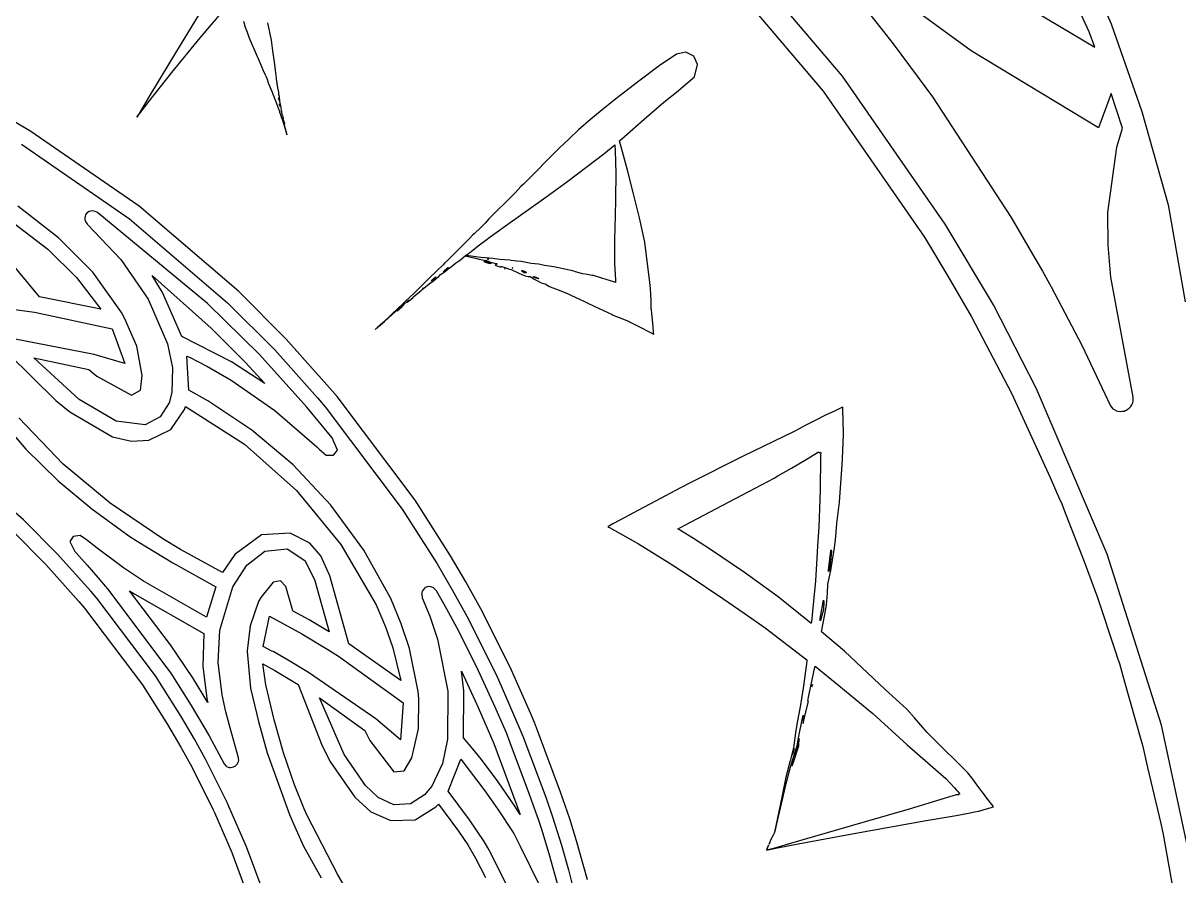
# Model space of a CAD drawing. Extents: x 0 to 151, y 0 to 357.
# Drawn here: x 94.98 to 129.56, y 85.33 to 110.84 of the extents above; entities that cross this region are included whole.
import ezdxf

# ---------------------------------------------------------------- set-up
doc = ezdxf.new("R2010")
doc.units = 0

msp = doc.modelspace()

# ---------------------------------------------------------------- linework, layer by layer
at = {"layer": 'Layer 1'}
for p, q in [((125.895051, 114.459306), (127.534979, 110.817499)), ((126.87583, 110.572), (125.272586, 114.131827)), ((119.494, 109.244), (115.92774, 113.44368)), ((115.393856, 112.948208), (118.917556, 108.798898)), ((100.523406, 111.574774), (99.817738, 110.400444)), ((100.277643, 110.392888), (101.260461, 111.562338)), ((120.072419, 111.399428), (120.684042, 110.630952)), ((123.342823, 110.00406), (121.838643, 111.10323)), ((125.249981, 111.180022), (127.044181, 110.115342)), ((101.568848, 110.897341), (101.627711, 110.71097)), ((101.627711, 110.71097), (101.683309, 110.559609)), ((102.41024, 110.322426), (102.297837, 110.847901)), ((127.534979, 110.817499), (128.454469, 108.189046)), ((99.817738, 110.400444), (99.36743, 109.668606)), ((99.433142, 109.355928), (100.277643, 110.392888)), ((101.683309, 110.559609), (101.735994, 110.414341)), ((101.735994, 110.414341), (101.982092, 109.839957)), ((102.455889, 110.003828), (102.41024, 110.322426)), ((120.684042, 110.630952), (121.006845, 110.215823)), ((127.044181, 110.115342), (126.87583, 110.572)), ((102.465843, 109.937929), (102.455889, 110.003828)), ((114.803, 109.97), (114.533055, 109.91105)), ((115.04559, 109.844433), (114.803, 109.97)), ((114.803, 109.97), (114.803, 109.97)), ((121.006845, 110.215823), (122.183755, 108.625583)), ((127.155693, 107.70421), (123.342823, 110.00406)), ((99.36743, 109.668606), (98.732639, 108.611476)), ((101.982092, 109.839957), (102.001483, 109.799972)), ((102.001483, 109.799972), (102.044731, 109.708501)), ((102.044731, 109.708501), (102.114575, 109.541953)), ((102.501538, 109.674847), (102.465843, 109.937929)), ((102.530889, 109.423266), (102.501538, 109.674847)), ((114.533055, 109.91105), (114.010662, 109.560793)), ((115.161323, 109.597001), (115.04559, 109.844433)), ((98.751158, 108.499841), (99.433142, 109.355928)), ((102.114575, 109.541953), (102.161941, 109.421052)), ((102.161941, 109.421052), (102.208276, 109.306501)), ((102.208276, 109.306501), (102.2172, 109.28985)), ((102.2172, 109.28985), (102.247575, 109.227984)), ((102.557317, 109.184295), (102.530889, 109.423266)), ((114.010662, 109.560793), (113.400755, 109.101559)), ((115.062988, 109.22983), (115.161323, 109.597001)), ((102.247575, 109.227984), (102.278809, 109.159596)), ((102.278809, 109.159596), (102.31622, 109.052168)), ((102.31622, 109.052168), (102.32257, 109.02959)), ((102.32257, 109.02959), (102.341276, 108.983427)), ((102.341276, 108.983427), (102.426394, 108.770632)), ((102.562467, 109.160614), (102.557317, 109.184295)), ((102.57791, 109.047779), (102.562467, 109.160614)), ((102.578427, 109.03036), (102.57791, 109.047779)), ((102.60298, 108.900795), (102.578427, 109.03036)), ((113.400755, 109.101559), (112.710189, 108.571622)), ((114.531, 108.773), (115.062988, 109.22983)), ((122.567151, 104.82032), (119.494, 109.244)), ((95.178118, 107.61488), (93.495638, 108.591693)), ((98.732639, 108.611476), (98.453239, 108.134394)), ((102.426394, 108.770632), (102.452308, 108.707739)), ((102.452308, 108.707739), (102.478393, 108.645272)), ((102.478393, 108.645272), (102.498643, 108.583146)), ((102.498643, 108.583146), (102.508597, 108.560568)), ((102.625804, 108.772), (102.60298, 108.900795)), ((102.623563, 108.595992), (102.625104, 108.599339)), ((102.637979, 108.527175), (102.623563, 108.595992)), ((102.625104, 108.599339), (102.631454, 108.595648)), ((102.627864, 108.754502), (102.625804, 108.772)), ((102.632498, 108.697355), (102.627864, 108.754502)), ((102.631454, 108.595648), (102.641236, 108.559523)), ((102.647427, 108.640036), (102.632498, 108.697355)), ((102.652225, 108.6058), (102.647427, 108.640036)), ((102.657887, 108.530977), (102.652225, 108.6058)), ((114.144726, 108.471646), (114.531, 108.773)), ((118.917556, 108.798898), (121.948386, 104.436618)), ((122.183755, 108.625583), (124.541695, 105.021733)), ((127.535812, 108.72762), (127.155693, 107.70421)), ((127.872, 107.697), (127.535812, 108.72762)), ((98.489792, 108.166658), (98.751158, 108.499841)), ((102.508597, 108.560568), (102.548241, 108.464381)), ((102.548241, 108.464381), (102.59715, 108.325119)), ((102.59715, 108.325119), (102.617913, 108.267371)), ((102.617913, 108.267371), (102.647089, 108.188349)), ((102.640897, 108.523142), (102.637979, 108.527175)), ((102.645187, 108.526918), (102.640897, 108.523142)), ((102.641236, 108.559523), (102.645187, 108.526918)), ((102.649302, 108.400195), (102.648788, 108.419073)), ((102.648788, 108.419073), (102.655, 108.415)), ((102.657712, 108.361068), (102.649302, 108.400195)), ((102.654794, 108.415198), (102.665778, 108.390927)), ((102.655, 108.415), (102.654794, 108.415198)), ((102.659428, 108.354718), (102.657712, 108.361068)), ((102.659261, 108.503091), (102.657887, 108.530977)), ((102.658917, 108.480609), (102.659261, 108.503091)), ((102.67213, 108.450919), (102.658917, 108.480609)), ((102.664403, 108.347425), (102.659428, 108.354718)), ((102.666291, 108.349226), (102.664403, 108.347425)), ((102.665778, 108.390927), (102.666291, 108.349226)), ((102.682429, 108.411622), (102.67213, 108.450919)), ((102.689636, 108.371722), (102.682429, 108.411622)), ((102.698216, 108.31037), (102.689636, 108.371722)), ((102.713318, 108.208347), (102.698216, 108.31037)), ((112.710189, 108.571622), (112.248553, 108.196309)), ((113.556784, 107.96033), (114.144726, 108.471646)), ((98.383028, 108.023394), (98.489792, 108.166658)), ((98.453239, 108.134394), (98.383028, 108.023394)), ((102.647089, 108.188349), (102.653267, 108.171187)), ((102.653267, 108.171187), (102.67935, 108.10263)), ((102.67935, 108.10263), (102.70475, 108.034586)), ((102.695637, 108.215445), (102.693063, 108.226685)), ((102.693063, 108.226685), (102.694607, 108.22574)), ((102.694607, 108.22574), (102.697353, 108.214671)), ((102.697353, 108.214671), (102.695637, 108.215445)), ((102.70475, 108.034586), (102.727045, 107.965769)), ((102.720012, 108.185868), (102.713318, 108.208347)), ((102.733054, 108.116963), (102.720012, 108.185868)), ((102.727045, 107.965769), (102.736999, 107.937369)), ((102.740606, 108.076721), (102.733054, 108.116963)), ((102.736999, 107.937369), (102.77235, 107.835258)), ((102.745926, 108.061876), (102.740606, 108.076721)), ((102.752445, 108.063507), (102.745926, 108.061876)), ((102.752273, 107.991168), (102.748841, 108.007819)), ((102.748841, 108.007819), (102.767205, 107.98199)), ((102.76582, 107.933677), (102.752273, 107.991168)), ((102.760511, 108.019661), (102.752445, 108.063507)), ((102.767205, 107.98199), (102.760511, 108.019661)), ((102.774743, 107.900214), (102.76582, 107.933677)), ((102.786336, 107.90442), (102.773636, 107.927588)), ((102.773636, 107.927588), (102.792, 107.858)), ((102.778175, 107.880306), (102.774743, 107.900214)), ((102.80161, 107.829425), (102.786336, 107.90442)), ((111.968484, 107.960427), (111.600376, 107.639769)), ((112.248553, 108.196309), (111.968484, 107.960427)), ((112.975023, 107.443263), (113.556784, 107.96033)), ((128.454469, 108.189046), (129.238415, 105.395937)), ((98.451778, 105.35613), (95.178118, 107.61488)), ((102.767358, 107.864332), (102.761697, 107.885781)), ((102.761697, 107.885781), (102.769, 107.867)), ((102.769077, 107.860127), (102.767358, 107.864332)), ((102.769, 107.867), (102.76823, 107.8669)), ((102.76823, 107.8669), (102.769077, 107.860127)), ((102.77235, 107.835258), (102.7926, 107.772105)), ((102.783326, 107.854649), (102.778175, 107.880306)), ((102.810439, 107.753656), (102.783326, 107.854649)), ((102.792, 107.858), (102.798864, 107.829168)), ((102.792, 107.858), (102.792, 107.858)), ((102.7926, 107.772105), (102.814223, 107.70346)), ((102.798864, 107.829168), (102.80161, 107.822734)), ((102.80161, 107.822734), (102.80161, 107.829425)), ((102.823139, 107.702258), (102.810439, 107.753656)), ((102.814223, 107.70346), (102.842883, 107.605213)), ((102.838926, 107.638078), (102.823139, 107.702258)), ((102.860892, 107.546006), (102.838926, 107.638078)), ((102.842883, 107.605213), (102.845798, 107.595776)), ((102.845798, 107.595776), (102.850596, 107.581961)), ((102.850596, 107.581961), (102.86261, 107.536311)), ((102.866384, 107.52224), (102.860892, 107.546006)), ((111.600376, 107.639769), (111.310009, 107.368272)), ((127.699537, 107.126033), (127.872, 107.697)), ((127.872, 107.697), (127.872, 107.697)), ((94.933727, 107.213393), (98.163797, 104.984503)), ((102.86261, 107.536311), (102.866384, 107.52224)), ((102.87077, 107.50558), (102.86768, 107.518192)), ((102.86768, 107.518192), (102.870426, 107.506866)), ((102.870426, 107.506866), (102.873, 107.497)), ((102.873, 107.497), (102.87077, 107.50558)), ((102.873, 107.497), (102.873, 107.497)), ((111.310009, 107.368272), (111.030454, 107.108024)), ((112.821776, 107.310692), (112.975023, 107.443263)), ((112.945508, 106.879434), (112.821776, 107.310692)), ((111.030454, 107.108024), (109.948614, 106.022754)), ((111.281385, 106.106706), (112.354645, 106.923064)), ((112.354645, 106.923064), (112.685169, 107.193867)), ((112.685169, 107.193867), (112.692721, 107.016761)), ((112.692721, 107.016761), (112.708681, 106.344903)), ((113.062204, 106.435301), (112.945508, 106.879434)), ((127.436788, 105.166313), (127.699537, 107.126033)), ((112.708681, 106.344903), (112.700259, 105.58395)), ((113.246515, 105.725174), (113.062204, 106.435301)), ((109.875518, 105.944242), (109.707336, 105.76568)), ((109.948614, 106.022754), (109.875518, 105.944242)), ((110.619478, 105.634001), (111.281385, 106.106706)), ((109.707336, 105.76568), (109.394318, 105.45146)), ((109.934413, 105.141735), (110.482883, 105.534983)), ((110.482883, 105.534983), (110.619478, 105.634001)), ((112.700259, 105.58395), (112.689275, 105.066541)), ((113.424648, 105.015645), (113.246515, 105.725174)), ((96.040684, 104.417052), (94.819748, 105.356528)), ((96.862865, 105.131663), (96.850338, 105.104206)), ((96.885347, 105.158093), (96.862865, 105.131663)), ((96.910575, 105.175252), (96.885347, 105.158093)), ((96.954334, 105.201338), (96.910575, 105.175252)), ((97.001527, 105.214724), (96.954334, 105.201338)), ((97.048892, 105.220216), (97.001527, 105.214724)), ((97.097973, 105.21438), (97.048892, 105.220216)), ((97.137958, 105.204784), (97.097973, 105.21438)), ((97.185837, 105.181789), (97.137958, 105.204784)), ((97.218101, 105.163941), (97.185837, 105.181789)), ((100.495201, 102.452481), (97.218101, 105.163941)), ((101.419458, 102.81628), (98.451778, 105.35613)), ((109.16453, 105.227077), (108.947182, 105.012221)), ((109.394318, 105.45146), (109.16453, 105.227077)), ((109.41031, 104.768564), (109.934413, 105.141735)), ((127.439189, 104.197479), (127.436788, 105.166313)), ((129.238415, 105.395937), (129.75069, 102.499784)), ((94.533476, 104.983869), (95.722478, 104.070458)), ((96.83146, 105.059245), (96.825626, 105.011535)), ((96.825626, 105.011535), (96.827686, 104.965533)), ((96.827686, 104.965533), (96.8421, 104.915078)), ((96.850338, 105.104206), (96.83146, 105.059245)), ((96.8421, 104.915078), (96.859089, 104.877666)), ((96.859089, 104.877666), (96.892392, 104.831664)), ((96.892392, 104.831664), (96.910239, 104.809699)), ((96.910239, 104.809699), (97.900547, 103.762723)), ((98.163797, 104.984503), (101.097157, 102.473483)), ((108.803202, 104.855452), (108.677754, 104.723053)), ((108.91681, 104.978326), (108.803202, 104.855452)), ((108.947182, 105.012221), (108.91681, 104.978326)), ((112.689275, 105.066541), (112.680182, 104.74743)), ((113.581501, 104.280888), (113.424648, 105.015645)), ((124.011902, 102.405137), (122.567151, 104.82032)), ((124.541695, 105.021733), (125.178374, 103.929773)), ((108.428574, 104.49009), (108.342081, 104.40334)), ((108.472505, 104.52896), (108.428574, 104.49009)), ((108.677754, 104.723053), (108.472505, 104.52896)), ((108.913924, 104.413247), (109.41031, 104.768564)), ((112.680182, 104.74743), (112.671433, 104.323549)), ((121.948386, 104.436618), (122.645644, 103.268798)), ((95.466258, 102.651919), (94.097998, 104.300769)), ((97.063828, 103.38804), (96.040684, 104.417052)), ((108.342081, 104.40334), (107.94154, 104.004086)), ((108.333864, 103.969533), (108.596613, 104.17744)), ((108.596613, 104.17744), (108.633853, 104.201993)), ((108.633853, 104.201993), (108.866387, 104.374806)), ((108.866387, 104.374806), (108.913924, 104.413247)), ((112.671433, 104.323549), (112.674523, 103.978109)), ((113.734234, 103.076078), (113.581501, 104.280888)), ((127.520187, 103.233279), (127.439189, 104.197479)), ((95.722478, 104.070458), (96.57628, 103.227563)), ((97.900547, 103.762723), (98.719199, 102.576689)), ((107.706088, 103.766061), (107.585444, 103.654512)), ((107.823128, 103.885074), (107.706088, 103.766061)), ((107.94154, 104.004086), (107.823128, 103.885074)), ((108.034716, 103.737478), (108.071269, 103.764334)), ((108.071269, 103.764334), (108.210616, 103.875882)), ((108.210616, 103.875882), (108.378453, 103.835982)), ((108.216654, 103.880381), (108.333864, 103.969533)), ((108.260585, 103.8724), (108.216654, 103.880381)), ((108.290783, 103.873174), (108.260585, 103.8724)), ((108.311035, 103.871542), (108.290783, 103.873174)), ((108.522289, 103.844601), (108.311035, 103.871542)), ((108.378453, 103.835982), (108.514713, 103.805092)), ((108.514713, 103.805092), (108.624545, 103.779865)), ((108.671934, 103.827781), (108.522289, 103.844601)), ((108.624545, 103.779865), (108.841805, 103.733702)), ((108.80991, 103.812595), (108.671934, 103.827781)), ((109.032919, 103.792345), (108.80991, 103.812595)), ((108.861218, 103.784865), (108.870656, 103.785551)), ((108.87529, 103.777742), (108.861218, 103.784865)), ((108.870656, 103.785551), (108.916477, 103.774654)), ((108.916477, 103.774654), (108.875, 103.778)), ((108.875, 103.778), (108.87529, 103.777742)), ((109.095042, 103.787025), (109.032919, 103.792345)), ((109.244337, 103.764544), (109.095042, 103.787025)), ((109.393982, 103.753475), (109.244337, 103.764544)), ((109.545002, 103.742491), (109.393982, 103.753475)), ((109.582755, 103.73854), (109.545002, 103.742491)), ((109.756426, 103.719405), (109.582755, 103.73854)), ((112.674523, 103.978109), (112.674351, 103.645869)), ((125.178374, 103.929773), (125.474233, 103.419233)), ((107.362351, 103.428159), (107.097909, 103.174086)), ((107.543058, 103.610923), (107.362351, 103.428159)), ((107.585444, 103.654512), (107.543058, 103.610923)), ((107.547356, 103.400109), (107.55422, 103.409202)), ((107.55834, 103.400194), (107.547356, 103.400109)), ((107.55422, 103.409202), (107.691168, 103.522125)), ((107.625097, 103.450305), (107.55834, 103.400194)), ((107.575151, 103.390565), (107.730802, 103.501684)), ((107.69563, 103.512171), (107.625097, 103.450305)), ((107.691168, 103.522125), (107.699403, 103.524948)), ((107.696, 103.513), (107.69563, 103.512171)), ((107.699403, 103.524948), (107.696, 103.513)), ((107.730802, 103.501684), (107.800991, 103.554968)), ((107.800991, 103.554968), (107.914772, 103.652617)), ((107.914772, 103.652617), (108.034716, 103.737478)), ((108.782032, 103.708855), (108.767617, 103.707726)), ((108.767617, 103.707726), (108.78083, 103.697001)), ((108.78083, 103.697001), (108.938541, 103.64286)), ((108.843125, 103.692466), (108.782032, 103.708855)), ((108.841805, 103.733702), (108.895518, 103.713794)), ((108.992, 103.659), (108.843125, 103.692466)), ((108.895518, 103.713794), (108.93705, 103.696891)), ((108.93705, 103.696891), (109.008697, 103.680331)), ((108.938541, 103.64286), (108.992, 103.659)), ((108.992, 103.659), (108.992, 103.659)), ((109.008697, 103.680331), (109.130541, 103.644807)), ((109.165723, 103.632279), (109.103598, 103.59933)), ((109.103598, 103.59933), (109.182369, 103.567924)), ((109.130541, 103.644807), (109.165723, 103.632279)), ((109.182369, 103.567924), (109.274181, 103.533174)), ((109.274181, 103.533174), (109.274695, 103.560375)), ((109.274695, 103.560375), (109.307303, 103.558399)), ((109.307303, 103.558399), (109.391735, 103.526568)), ((109.394, 103.497), (109.386964, 103.495798)), ((109.386964, 103.495798), (109.39656, 103.490563)), ((109.391735, 103.526568), (109.536574, 103.472508)), ((109.406683, 103.488934), (109.394, 103.497)), ((109.39656, 103.490563), (109.406683, 103.488934)), ((109.536574, 103.472508), (109.58497, 103.463759)), ((109.58497, 103.463759), (109.79485, 103.367056)), ((109.606956, 103.512944), (109.609358, 103.517742)), ((109.630296, 103.505824), (109.606956, 103.512944)), ((109.609358, 103.517742), (109.633214, 103.510021)), ((109.633214, 103.510021), (109.630296, 103.505824)), ((109.88239, 103.701907), (109.756426, 103.719405)), ((110.184427, 103.649651), (109.88239, 103.701907)), ((109.887542, 103.431427), (109.904876, 103.437949)), ((109.890116, 103.422246), (109.887542, 103.431427)), ((109.972663, 103.362525), (109.890116, 103.422246)), ((109.904876, 103.437949), (109.918423, 103.43443)), ((109.918423, 103.43443), (110.000453, 103.405257)), ((110.000453, 103.405257), (110.038037, 103.379343)), ((110.397739, 103.62597), (110.184427, 103.649651)), ((110.448194, 103.620994), (110.397739, 103.62597)), ((110.583596, 103.585812), (110.448194, 103.620994)), ((110.722602, 103.567186), (110.583596, 103.585812)), ((110.862121, 103.544447), (110.722602, 103.567186)), ((111.329591, 103.45023), (110.862121, 103.544447)), ((111.431191, 103.428437), (111.329591, 103.45023)), ((111.479242, 103.410245), (111.431191, 103.428437)), ((111.71264, 103.340742), (111.479242, 103.410245)), ((112.674351, 103.645869), (112.690827, 103.312511)), ((125.474233, 103.419233), (125.736798, 102.951419)), ((96.57628, 103.227563), (97.309368, 102.277808)), ((97.907474, 102.207382), (97.063828, 103.38804)), ((99.15099, 102.78127), (98.843805, 103.283061)), ((98.843805, 103.283061), (100.602655, 101.708691)), ((106.988421, 103.068117), (106.838776, 102.921903)), ((107.097909, 103.174086), (106.988421, 103.068117)), ((107.131191, 103.033955), (107.256297, 103.130317)), ((107.188516, 103.125959), (107.200872, 103.142091)), ((107.193492, 103.126303), (107.188516, 103.125959)), ((107.282045, 103.185423), (107.193492, 103.126303)), ((107.200872, 103.142091), (107.2134, 103.15316)), ((107.2134, 103.15316), (107.291141, 103.217944)), ((107.256297, 103.130317), (107.336784, 103.194842)), ((107.326664, 103.232529), (107.282045, 103.185423)), ((107.291141, 103.217944), (107.330954, 103.244972)), ((107.327, 103.233), (107.326664, 103.232529)), ((107.330954, 103.244972), (107.327, 103.233)), ((107.336784, 103.194842), (107.413831, 103.262027)), ((107.413831, 103.262027), (107.468582, 103.319347)), ((107.468582, 103.319347), (107.516633, 103.350151)), ((107.516633, 103.350151), (107.575151, 103.390565)), ((109.79485, 103.367056), (109.920814, 103.30828)), ((109.920814, 103.30828), (110.004044, 103.275844)), ((110.027061, 103.364501), (109.972663, 103.362525)), ((110.004044, 103.275844), (110.087618, 103.254822)), ((110.038037, 103.379343), (110.027, 103.365)), ((110.027, 103.365), (110.027061, 103.364501)), ((110.087618, 103.254822), (110.154033, 103.256797)), ((110.154033, 103.256797), (110.198308, 103.223676)), ((110.198308, 103.223676), (110.254253, 103.188838)), ((110.248614, 103.255699), (110.258209, 103.25939)), ((110.253761, 103.23605), (110.248614, 103.255699)), ((110.320518, 103.203014), (110.253761, 103.23605)), ((110.254253, 103.188838), (110.404929, 103.102947)), ((110.258209, 103.25939), (110.402707, 103.208077)), ((110.397229, 103.18345), (110.320518, 103.203014)), ((110.408369, 103.198295), (110.397, 103.184)), ((110.397, 103.184), (110.397229, 103.18345)), ((110.402707, 103.208077), (110.408369, 103.198295)), ((110.404929, 103.102947), (110.475118, 103.070082)), ((110.475118, 103.070082), (110.59732, 103.035761)), ((111.863829, 103.313028), (111.71264, 103.340742)), ((112.002662, 103.28883), (111.863829, 103.313028)), ((112.04059, 103.283595), (112.002662, 103.28883)), ((112.292688, 103.209802), (112.04059, 103.283595)), ((112.557999, 103.125026), (112.292688, 103.209802)), ((112.703524, 103.079551), (112.557999, 103.125026)), ((112.690827, 103.312511), (112.700092, 103.146308)), ((112.700092, 103.146308), (112.703524, 103.079551)), ((113.748306, 102.896585), (113.734234, 103.076078)), ((122.645644, 103.268798), (123.353714, 102.049238)), ((128.191029, 99.648399), (127.520187, 103.233279)), ((99.151, 102.781), (99.15099, 102.78127)), ((99.730176, 101.467068), (99.151, 102.781)), ((102.850868, 101.38058), (101.419458, 102.81628)), ((106.676944, 102.762309), (106.547892, 102.635919)), ((106.66012, 102.653921), (106.741118, 102.719907)), ((106.806168, 102.890156), (106.676944, 102.762309)), ((106.741118, 102.719907), (106.879782, 102.832742)), ((106.838776, 102.921903), (106.806168, 102.890156)), ((106.879782, 102.832742), (106.923543, 102.87247)), ((106.923543, 102.87247), (107.131191, 103.033955)), ((106.948769, 102.91891), (106.926804, 102.900032)), ((106.926804, 102.900032), (106.927317, 102.903035)), ((106.927317, 102.903035), (106.949799, 102.921998)), ((106.949799, 102.921998), (106.948769, 102.91891)), ((110.59732, 103.035761), (110.712986, 102.970548)), ((110.712986, 102.970548), (110.749026, 102.952615)), ((110.749026, 102.952615), (111.017941, 102.84407)), ((111.017941, 102.84407), (111.287714, 102.739044)), ((111.287714, 102.739044), (111.322379, 102.717336)), ((111.322379, 102.717336), (111.553711, 102.610938)), ((113.765984, 102.540576), (113.748306, 102.896585)), ((125.736798, 102.951419), (126.65166, 101.200809)), ((97.309368, 102.277808), (95.466258, 102.651919)), ((98.719199, 102.576689), (99.298558, 101.238459)), ((102.051541, 100.922391), (100.495201, 102.452481)), ((101.097157, 102.473483), (102.507287, 101.059403)), ((106.360835, 102.459502), (106.164854, 102.27253)), ((106.170795, 102.231102), (106.321471, 102.356205)), ((106.224063, 102.319984), (106.266114, 102.357237)), ((106.363, 102.404), (106.225882, 102.283186)), ((106.266114, 102.357237), (106.23, 102.323)), ((106.264724, 102.330172), (106.305054, 102.362865)), ((106.305054, 102.362865), (106.370953, 102.421042)), ((106.321471, 102.356205), (106.363, 102.404)), ((106.415064, 102.511758), (106.360835, 102.459502)), ((106.363, 102.404), (106.363, 102.404)), ((106.370953, 102.421042), (106.485075, 102.518691)), ((106.547892, 102.635919), (106.415064, 102.511758)), ((106.474777, 102.488403), (106.550976, 102.549752)), ((106.518538, 102.546408), (106.474777, 102.488403)), ((106.485075, 102.518691), (106.518538, 102.546408)), ((106.550976, 102.549752), (106.639357, 102.621572)), ((106.631805, 102.626635), (106.66012, 102.653921)), ((106.639357, 102.621572), (106.631805, 102.626635)), ((111.553711, 102.610938), (111.603309, 102.593691)), ((111.603309, 102.593691), (112.088626, 102.356695)), ((112.088626, 102.356695), (112.60227, 102.117041)), ((113.77302, 102.354806), (113.765984, 102.540576)), ((125.296291, 99.90099), (124.011902, 102.405137)), ((94.095261, 102.353294), (95.318161, 102.19438)), ((95.318161, 102.19438), (97.642821, 101.695677)), ((97.92189, 102.181982), (97.907474, 102.207382)), ((98.025714, 101.992865), (97.92189, 102.181982)), ((105.910013, 102.034933), (105.720552, 101.861084)), ((105.787653, 101.9129), (105.913101, 102.022904)), ((106.042838, 102.158408), (105.910013, 102.034933)), ((105.913101, 102.022904), (106.014351, 102.111454)), ((106.014351, 102.111454), (106.213078, 102.287529)), ((106.164854, 102.27253), (106.042838, 102.158408)), ((106.168738, 102.233848), (106.156379, 102.221405)), ((106.156379, 102.221405), (106.170795, 102.231102)), ((106.225882, 102.283186), (106.168738, 102.233848)), ((106.213078, 102.287529), (106.264724, 102.330172)), ((106.23006, 102.32273), (106.216161, 102.311918)), ((106.216161, 102.311918), (106.224063, 102.319984)), ((106.23, 102.323), (106.23006, 102.32273)), ((112.60227, 102.117041), (112.636935, 102.101166)), ((112.636935, 102.101166), (112.703692, 102.073791)), ((112.703692, 102.073791), (112.838408, 102.018704)), ((112.838408, 102.018704), (113.112471, 101.906814)), ((113.774391, 102.3089), (113.77302, 102.354806)), ((113.775077, 102.285992), (113.774391, 102.3089)), ((113.776793, 102.261365), (113.775077, 102.285992)), ((113.788979, 102.156251), (113.776793, 102.261365)), ((113.825705, 101.748674), (113.788979, 102.156251)), ((123.353714, 102.049238), (124.549674, 99.763968)), ((97.642821, 101.695677), (98.0204, 100.654)), ((98.37769, 101.174538), (98.025714, 101.992865)), ((100.602655, 101.708691), (101.619105, 100.695501)), ((105.530222, 101.689077), (105.511, 101.672)), ((105.511, 101.672), (105.52782, 101.686845)), ((105.511, 101.672), (105.511, 101.672)), ((105.52782, 101.686845), (105.553903, 101.709843)), ((105.553903, 101.709843), (105.530222, 101.689077)), ((105.559753, 101.714439), (105.606774, 101.755361)), ((105.559925, 101.714611), (105.559753, 101.714439)), ((105.587382, 101.739407), (105.559925, 101.714611)), ((105.676449, 101.818863), (105.587382, 101.739407)), ((105.606774, 101.755361), (105.787653, 101.9129)), ((105.702532, 101.844263), (105.676449, 101.818863)), ((105.720552, 101.861084), (105.702532, 101.844263)), ((113.112471, 101.906814), (113.147136, 101.892655)), ((113.147136, 101.892655), (113.164814, 101.88519)), ((113.164814, 101.88519), (113.184206, 101.875408)), ((113.184206, 101.875408), (113.262116, 101.836024)), ((113.262116, 101.836024), (113.419141, 101.756054)), ((113.419141, 101.756054), (113.734564, 101.589504)), ((113.841834, 101.580323), (113.825705, 101.748674)), ((97.105508, 100.922053), (94.696078, 101.392955)), ((101.218736, 100.702709), (99.730176, 101.467068)), ((104.147908, 99.93046), (102.850868, 101.38058)), ((113.734564, 101.589504), (113.813849, 101.548059)), ((113.813849, 101.548059), (113.833585, 101.537933)), ((113.833585, 101.537933), (113.843366, 101.532873)), ((113.846632, 101.537248), (113.841834, 101.580323)), ((113.843366, 101.532873), (113.847317, 101.531843)), ((113.847317, 101.531843), (113.846632, 101.537248)), ((98.545869, 100.299745), (98.37769, 101.174538)), ((99.298558, 101.238459), (99.446411, 100.521727)), ((102.507287, 101.059403), (103.790077, 99.625753)), ((126.65166, 101.200809), (127.511777, 99.393569)), ((94.552969, 100.935781), (95.9552, 99.5478)), ((96.659515, 99.581723), (95.297435, 100.823503)), ((95.297435, 100.823503), (96.947475, 100.472388)), ((98.02037, 100.65366), (97.105508, 100.922053)), ((98.0204, 100.654), (98.02037, 100.65366)), ((99.942556, 99.858397), (99.881291, 100.873647)), ((99.881291, 100.873647), (99.927799, 100.855455)), ((99.927799, 100.855455), (99.956114, 100.844474)), ((99.956114, 100.844474), (100.498579, 100.569895)), ((102.211853, 100.059852), (101.218736, 100.702709)), ((101.619105, 100.695501), (102.211853, 100.059852)), ((103.465791, 99.349741), (102.051541, 100.922391)), ((96.947475, 100.472388), (97.189621, 100.278465)), ((98.49061, 99.861107), (98.545869, 100.299745)), ((99.446411, 100.521727), (99.431386, 99.790059)), ((100.498579, 100.569895), (101.200465, 100.157684)), ((97.189621, 100.278465), (98.223241, 99.706314)), ((101.200465, 100.157684), (102.514155, 99.252262)), ((98.223241, 99.706314), (98.49061, 99.861107)), ((99.431386, 99.790059), (99.350214, 99.481844)), ((100.504071, 99.542974), (99.942556, 99.858397)), ((103.790077, 99.625753), (104.012829, 99.361128)), ((104.37289, 99.663433), (104.147908, 99.93046)), ((106.71385, 96.563443), (104.37289, 99.663433)), ((124.549674, 99.763968), (125.712004, 97.246428)), ((127.415746, 94.953543), (125.296291, 99.90099)), ((128.192229, 99.609356), (128.191029, 99.648399)), ((128.193944, 99.543457), (128.192229, 99.609356)), ((95.9552, 99.5478), (96.373588, 99.208352)), ((95.9552, 99.5478), (95.9552, 99.5478)), ((97.760104, 98.927582), (96.659515, 99.581723)), ((99.350214, 99.481844), (99.076686, 99.058911)), ((99.396446, 98.678078), (99.805988, 99.279743)), ((99.805988, 99.279743), (99.83911, 99.374129)), ((99.83911, 99.374129), (101.604819, 98.242443)), ((101.825141, 98.664324), (100.504071, 99.542974)), ((102.514155, 99.252262), (103.764005, 98.166642)), ((103.901, 98.8301), (103.465791, 99.349741)), ((104.012829, 99.361128), (106.324, 96.3005)), ((119.437229, 99.31521), (119.270938, 99.241161)), ((119.479961, 99.340181), (119.437229, 99.31521)), ((119.501071, 99.352452), (119.479961, 99.340181)), ((119.50227, 99.350821), (119.501071, 99.352452)), ((119.502442, 99.347389), (119.50227, 99.350821)), ((119.502956, 99.340438), (119.502442, 99.347389)), ((119.503803, 99.326623), (119.502956, 99.340438)), ((119.509983, 99.214818), (119.503803, 99.326623)), ((127.511777, 99.393569), (127.585228, 99.298068)), ((127.585228, 99.298068), (127.621265, 99.275671)), ((127.621265, 99.275671), (127.691112, 99.238418)), ((127.922103, 99.23259), (127.948186, 99.245374)), ((127.948186, 99.245374), (127.976332, 99.252582)), ((127.976332, 99.252582), (128.012199, 99.277209)), ((128.012199, 99.277209), (128.071748, 99.318131)), ((128.071748, 99.318131), (128.118083, 99.367469)), ((128.118083, 99.367469), (128.155664, 99.421786)), ((128.155664, 99.421786), (128.180217, 99.482622)), ((128.180217, 99.482622), (128.193944, 99.543457)), ((94.14912, 99.13888), (95.060722, 98.09685)), ((96.181376, 97.647022), (94.848957, 99.03381)), ((96.373588, 99.208352), (97.65561, 98.462829)), ((98.630305, 98.825602), (97.760104, 98.927582)), ((99.076686, 99.058911), (98.630305, 98.825602)), ((118.699472, 98.964866), (118.401209, 98.81136)), ((118.991383, 99.109448), (118.699472, 98.964866)), ((119.270938, 99.241161), (118.991383, 99.109448)), ((119.518732, 98.986145), (119.509983, 99.214818)), ((119.523364, 98.523137), (119.518732, 98.986145)), ((127.691112, 99.238418), (127.740707, 99.228122)), ((127.740707, 99.228122), (127.816219, 99.219712)), ((127.816219, 99.219712), (127.873707, 99.226663)), ((127.873707, 99.226663), (127.922103, 99.23259)), ((98.743028, 98.357501), (99.396446, 98.678078)), ((103.055081, 97.623674), (101.825141, 98.664324)), ((104.225639, 98.432298), (103.901, 98.8301)), ((118.044258, 98.62053), (116.506448, 97.874964)), ((118.195447, 98.701527), (118.044258, 98.62053)), ((118.285371, 98.750267), (118.195447, 98.701527)), ((118.401209, 98.81136), (118.285371, 98.750267)), ((97.65561, 98.462829), (98.221585, 98.330446)), ((98.221585, 98.330446), (98.743028, 98.357501)), ((101.604819, 98.242443), (103.162465, 96.85712)), ((104.386096, 98.065392), (104.225639, 98.432298)), ((119.505002, 98.049834), (119.523364, 98.523137)), ((94.990047, 95.983379), (92.710187, 97.936319)), ((95.060722, 98.09685), (96.032901, 97.145762)), ((103.764005, 98.166642), (103.836595, 98.090792)), ((103.836595, 98.090792), (104.049052, 97.911629)), ((104.049052, 97.911629), (104.266826, 97.910255)), ((104.266826, 97.910255), (104.386096, 98.065392)), ((116.506448, 97.874964), (114.899128, 97.065901)), ((118.408783, 97.785058), (118.746687, 97.995455)), ((118.746687, 97.995455), (118.751663, 97.998029)), ((118.751663, 97.998029), (118.753379, 97.998715)), ((118.753379, 97.998715), (118.756982, 98.000002)), ((118.756982, 98.000002), (118.76419, 98.001718)), ((118.76419, 98.001718), (118.778265, 98.001461)), ((118.778265, 98.001461), (118.798686, 97.982411)), ((118.798686, 97.982411), (118.811728, 97.984215)), ((118.811728, 97.984215), (118.827688, 97.99863)), ((118.827688, 97.99863), (118.836611, 98.006781)), ((118.836611, 98.006781), (118.839358, 98.000431)), ((118.837805, 97.906996), (118.837461, 97.904419)), ((118.837461, 97.904419), (118.838, 97.8588)), ((118.839177, 97.914717), (118.837805, 97.906996)), ((118.841579, 97.929819), (118.839177, 97.914717)), ((118.839358, 98.000431), (118.844155, 97.981124)), ((118.846729, 97.958307), (118.841579, 97.929819)), ((118.844155, 97.981124), (118.846729, 97.970572)), ((118.846729, 97.970572), (118.847759, 97.96508)), ((118.847759, 97.96508), (118.846729, 97.958307)), ((119.494362, 97.817986), (119.505002, 98.049834)), ((97.581556, 96.475602), (96.181376, 97.647022)), ((104.184111, 96.417244), (103.055081, 97.623674)), ((117.562224, 97.293218), (117.966713, 97.529184)), ((117.966713, 97.529184), (118.408783, 97.785058)), ((118.838, 97.8588), (118.824101, 96.890214)), ((119.403752, 96.503956), (119.486124, 97.632216)), ((119.486124, 97.632216), (119.494362, 97.817986)), ((116.696443, 96.825833), (117.453422, 97.227836)), ((117.453422, 97.227836), (117.562224, 97.293218)), ((125.712004, 97.246428), (126.000486, 96.582461)), ((96.032901, 97.145762), (97.033221, 96.310015)), ((103.162465, 96.85712), (104.485256, 95.246032)), ((114.480054, 96.84907), (114.045362, 96.621255)), ((114.899128, 97.065901), (114.480054, 96.84907)), ((115.897591, 96.409589), (116.696443, 96.825833)), ((118.824101, 96.890214), (118.807, 96.32)), ((107.76995, 94.901903), (106.71385, 96.563443)), ((114.045362, 96.621255), (113.243764, 96.189136)), ((119.387276, 96.353453), (119.403752, 96.503956)), ((126.000486, 96.582461), (126.033264, 96.50601)), ((126.033264, 96.50601), (126.178103, 96.13773)), ((97.033221, 96.310015), (98.140971, 95.503439)), ((99.158326, 95.409552), (97.581556, 96.475602)), ((105.170533, 95.076954), (104.184111, 96.417244)), ((106.324, 96.3005), (107.36568, 94.66126)), ((113.243764, 96.189136), (112.832239, 95.970075)), ((114.798241, 95.829713), (115.897591, 96.409589)), ((118.807396, 96.319997), (118.787146, 95.756338)), ((118.807, 96.32), (118.807396, 96.319997)), ((119.322752, 95.870289), (119.387276, 96.353453)), ((126.178103, 96.13773), (126.730349, 94.7348)), ((96.003067, 94.966749), (94.990047, 95.983379)), ((112.521278, 95.80447), (112.469281, 95.776753)), ((112.625105, 95.859814), (112.521278, 95.80447)), ((112.832239, 95.970075), (112.625105, 95.859814)), ((114.64688, 95.748885), (114.798241, 95.829713)), ((119.283108, 95.367982), (119.322752, 95.870289)), ((94.668105, 95.640822), (95.659833, 94.645817)), ((96.474267, 95.482847), (96.375588, 95.334573)), ((96.683718, 95.509102), (96.474267, 95.482847)), ((96.84632, 95.401502), (96.683718, 95.509102)), ((98.140971, 95.503439), (98.389465, 95.339036)), ((102.107467, 95.527105), (101.318237, 94.945512)), ((102.971207, 95.581505), (102.107467, 95.527105)), ((103.55497, 95.280068), (102.971207, 95.581505)), ((112.469281, 95.776753), (112.522136, 95.748531)), ((112.522136, 95.748531), (113.394611, 95.266648)), ((114.56794, 95.704361), (114.572402, 95.708394)), ((114.573087, 95.700156), (114.56794, 95.704361)), ((114.572402, 95.708394), (114.574803, 95.709938)), ((114.575148, 95.697667), (114.573087, 95.700156)), ((114.574803, 95.709938), (114.64688, 95.748885)), ((114.575994, 95.697153), (114.575148, 95.697667)), ((114.577882, 95.69844), (114.575994, 95.697153)), ((114.581314, 95.701099), (114.577882, 95.69844)), ((114.581656, 95.701443), (114.581314, 95.701099)), ((114.582, 95.7017), (114.581656, 95.701443)), ((114.582518, 95.701762), (114.582, 95.7017)), ((114.585778, 95.699876), (114.582518, 95.701762)), ((114.650124, 95.66109), (114.585778, 95.699876)), ((114.777804, 95.581806), (114.650124, 95.66109)), ((115.034019, 95.421865), (114.777804, 95.581806)), ((118.787146, 95.756338), (118.744249, 95.20984)), ((96.375588, 95.334573), (96.523176, 95.03082)), ((96.873436, 95.378848), (96.84632, 95.401502)), ((97.191782, 95.130354), (96.873436, 95.378848)), ((97.986519, 94.547904), (97.191782, 95.130354)), ((98.389465, 95.339036), (99.454655, 94.688627)), ((99.689293, 95.095157), (99.158326, 95.409552)), ((100.944293, 94.401845), (99.689293, 95.095157)), ((102.20862, 95.040027), (102.878645, 95.108389)), ((102.878645, 95.108389), (103.413568, 94.762978)), ((103.887078, 94.901151), (103.55497, 95.280068)), ((104.485256, 95.246032), (105.5464, 93.437049)), ((113.394611, 95.266648), (114.313074, 94.696037)), ((115.544559, 95.092455), (115.034019, 95.421865)), ((118.744249, 95.20984), (118.734467, 95.006739)), ((119.244839, 95.078817), (119.283108, 95.367982)), ((97.008707, 93.843719), (96.003067, 94.966749)), ((96.523176, 95.03082), (96.564191, 94.988602)), ((96.564191, 94.988602), (96.896601, 94.620325)), ((101.318237, 94.945512), (100.944293, 94.401845)), ((101.677015, 94.626503), (102.20862, 95.040027)), ((103.413568, 94.762978), (103.693984, 94.191297)), ((104.153787, 94.304715), (103.887078, 94.901151)), ((105.976765, 93.625804), (105.170533, 95.076954)), ((108.226263, 94.121071), (107.76995, 94.901903)), ((116.559809, 94.400774), (115.544559, 95.092455)), ((118.734467, 95.006739), (118.68264, 94.151513)), ((119.074431, 94.471997), (119.142215, 95.05625)), ((119.165727, 95.037544), (119.137925, 94.72581)), ((119.142215, 95.05625), (119.152341, 95.080704)), ((119.143073, 94.461445), (119.244839, 95.078817)), ((119.152341, 95.080704), (119.165727, 95.037544)), ((129.043866, 89.836495), (127.415746, 94.953543)), ((95.659833, 94.645817), (96.650548, 93.538577)), ((96.896601, 94.620325), (97.216316, 94.25548)), ((98.582696, 94.144273), (97.986519, 94.547904)), ((99.454655, 94.688627), (100.741915, 93.975754)), ((101.252271, 93.973692), (101.677015, 94.626503)), ((107.36568, 94.66126), (107.819247, 93.885231)), ((114.313074, 94.696037), (114.844557, 94.347752)), ((119.076832, 94.433556), (119.074, 94.472)), ((119.074, 94.472), (119.074431, 94.471997)), ((119.09674, 94.455179), (119.076832, 94.433556)), ((119.137925, 94.72581), (119.09674, 94.455179)), ((119.1, 94.2344), (119.143073, 94.461445)), ((126.730349, 94.7348), (127.122655, 93.65948)), ((97.216316, 94.25548), (97.508055, 93.912256)), ((100.464076, 93.068613), (98.582696, 94.144273)), ((102.46078, 94.11922), (102.088382, 93.659986)), ((102.680614, 94.153541), (102.46078, 94.11922)), ((102.836096, 93.988108), (102.680614, 94.153541)), ((103.693984, 94.191297), (104.132966, 92.633747)), ((104.729373, 92.269405), (104.153787, 94.304715)), ((108.719477, 93.232122), (108.226263, 94.121071)), ((114.844557, 94.347752), (115.911117, 93.629043)), ((117.566649, 93.671854), (116.559809, 94.400774)), ((118.68264, 94.151513), (118.627211, 93.547781)), ((119.06037, 94.055113), (119.1, 94.2344)), ((119.1, 94.2344), (119.1, 94.2344)), ((97.180831, 93.638826), (97.008707, 93.843719)), ((97.508055, 93.912256), (99.398875, 91.391966)), ((99.390138, 92.237053), (98.162428, 93.859123)), ((98.162428, 93.859123), (98.320825, 93.756499)), ((98.320825, 93.756499), (100.384285, 92.580959)), ((100.741915, 93.975754), (100.464076, 93.068613)), ((100.864086, 92.683862), (101.252271, 93.973692)), ((103.04529, 93.258759), (102.836096, 93.988108)), ((106.905188, 93.772016), (106.904502, 93.725336)), ((106.904502, 93.725336), (106.915142, 93.674195)), ((106.912909, 93.818351), (106.905188, 93.772016)), ((106.930757, 93.860566), (106.912909, 93.818351)), ((106.95564, 93.900379), (106.930757, 93.860566)), ((106.990134, 93.932642), (106.95564, 93.900379)), ((107.01296, 93.952892), (106.990134, 93.932642)), ((107.046423, 93.968682), (107.01296, 93.952892)), ((107.071651, 93.97383), (107.046423, 93.968682)), ((107.126565, 93.981038), (107.071651, 93.97383)), ((107.169641, 93.97589), (107.126565, 93.981038)), ((107.21117, 93.964906), (107.169641, 93.97589)), ((107.255617, 93.941225), (107.21117, 93.964906)), ((107.289597, 93.916855), (107.255617, 93.941225)), ((107.325292, 93.876353), (107.289597, 93.916855)), ((107.343998, 93.853358), (107.325292, 93.876353)), ((107.655472, 93.31038), (107.343998, 93.853358)), ((107.819247, 93.885231), (108.304387, 93.011043)), ((119.020896, 93.426156), (119.050247, 93.78963)), ((119.050247, 93.78963), (119.06037, 94.055113)), ((96.650548, 93.538577), (96.820787, 93.336419)), ((98.938991, 91.312806), (97.180831, 93.638826)), ((102.022828, 93.534025), (101.77465, 92.81334)), ((102.088382, 93.659986), (102.022828, 93.534025)), ((105.5464, 93.437049), (105.817898, 92.782523)), ((106.291502, 92.864533), (105.976765, 93.625804)), ((106.915142, 93.674195), (106.921833, 93.648112)), ((106.921833, 93.648112), (107.146645, 93.096551)), ((115.911117, 93.629043), (116.550028, 93.183366)), ((118.54947, 92.891965), (117.566649, 93.671854)), ((118.627211, 93.547781), (118.564058, 92.933666)), ((118.836399, 93.084343), (118.891997, 93.410662)), ((118.891997, 93.410662), (118.922717, 93.574633)), ((118.922717, 93.574633), (118.936961, 93.526923)), ((118.936961, 93.526923), (118.925, 93.2999)), ((118.960317, 93.098722), (119.020896, 93.426156)), ((127.122655, 93.65948), (127.657054, 92.06239)), ((96.820787, 93.336419), (98.549257, 91.049179)), ((102.158138, 92.193503), (102.351031, 93.095151)), ((102.351031, 93.095151), (103.313941, 92.565556)), ((103.063996, 93.248461), (103.04529, 93.258759)), ((103.53713, 92.984865), (103.063824, 93.248805)), ((103.063824, 93.248805), (103.063996, 93.248461)), ((107.146645, 93.096551), (107.379865, 92.415597)), ((107.965403, 92.740972), (107.655472, 93.31038)), ((109.590233, 91.479962), (108.719477, 93.232122)), ((116.550028, 93.183366), (117.177097, 92.749532)), ((118.828333, 93.03063), (118.836399, 93.084343)), ((118.828847, 92.962584), (118.828333, 93.03063)), ((118.925294, 93.299887), (118.838801, 92.972882)), ((118.869876, 92.628763), (118.960317, 93.098722)), ((118.925, 93.2999), (118.925294, 93.299887)), ((100.812898, 91.713739), (100.864086, 92.683862)), ((101.77465, 92.81334), (101.679082, 92.057135)), ((104.132966, 92.633747), (103.53713, 92.984865)), ((105.817898, 92.782523), (106.042547, 92.155795)), ((106.542742, 92.135184), (106.291502, 92.864533)), ((108.537729, 91.608332), (107.965403, 92.740972)), ((108.304387, 93.011043), (109.163646, 91.281883)), ((117.177097, 92.749532), (118.430547, 91.790824)), ((118.557881, 92.884929), (118.54947, 92.891965)), ((118.564058, 92.933666), (118.557881, 92.884929)), ((118.838801, 92.972882), (118.828847, 92.962584)), ((100.384285, 92.580959), (100.353339, 91.607113)), ((103.313941, 92.565556), (104.09838, 92.099802)), ((107.379865, 92.415597), (107.691856, 90.854277)), ((119.557696, 92.051032), (118.869876, 92.628763)), ((100.052903, 91.249942), (99.390138, 92.237053)), ((101.679082, 92.057135), (101.679, 92.0441)), ((101.679, 92.0441), (101.78231, 90.94064)), ((102.425509, 92.056558), (102.158138, 92.193503)), ((102.457773, 92.039738), (102.425509, 92.056558)), ((102.894181, 91.790217), (102.457773, 92.039738)), ((104.09838, 92.099802), (104.417234, 91.906223)), ((106.278513, 91.174865), (104.729373, 92.269405)), ((106.042547, 92.155795), (106.278513, 91.174865)), ((106.799815, 90.848094), (106.542742, 92.135184)), ((120.770126, 90.909042), (119.557696, 92.051032)), ((127.657054, 92.06239), (127.73548, 91.808492)), ((100.930843, 90.749452), (100.812898, 91.713739)), ((102.241563, 91.04233), (102.153355, 91.669058)), ((102.153355, 91.669058), (102.219254, 91.635756)), ((102.219254, 91.635756), (102.506878, 91.469637)), ((103.523307, 91.415073), (102.894181, 91.790217)), ((104.417234, 91.906223), (106.348, 90.5059)), ((118.425058, 91.753929), (118.406521, 91.605912)), ((118.430547, 91.790824), (118.425058, 91.753929)), ((127.73548, 91.808492), (127.759161, 91.746197)), ((127.759161, 91.746197), (127.765339, 91.730675)), ((127.765339, 91.730675), (127.779927, 91.679028)), ((127.779927, 91.679028), (127.810644, 91.570739)), ((99.708498, 90.102256), (98.938991, 91.312806)), ((99.398875, 91.391966), (100.008954, 90.428881)), ((100.353339, 91.607113), (100.475, 90.6404)), ((102.506878, 91.469637), (102.660125, 91.379368)), ((102.660125, 91.379368), (103.209967, 91.052961)), ((105.529627, 90.029133), (103.523307, 91.415073)), ((108.169232, 90.865904), (108.092866, 91.449042)), ((108.092866, 91.449042), (108.505, 90.5697)), ((109.056854, 90.490112), (108.537729, 91.608332)), ((110.171139, 90.181552), (109.590233, 91.479962)), ((118.406521, 91.605912), (118.330322, 91.017886)), ((118.550329, 91.002773), (118.667025, 91.56849)), ((118.667025, 91.56849), (118.67406, 91.602298)), ((118.67406, 91.602298), (119.386592, 91.026972)), ((127.810644, 91.570739), (127.933176, 91.137678)), ((98.549257, 91.049179), (99.304348, 89.861969)), ((100.503727, 90.517858), (100.052903, 91.249942)), ((102.491259, 90.00271), (102.241563, 91.04233)), ((103.209967, 91.052961), (103.932, 89.216)), ((109.163646, 91.281883), (109.287541, 91.010738)), ((109.287541, 91.010738), (109.934859, 89.509478)), ((118.330322, 91.017886), (118.238681, 90.445218)), ((118.475334, 90.676807), (118.550329, 91.002773)), ((118.57777, 90.981398), (118.587366, 91.018553)), ((118.58, 91.0092), (118.57777, 90.981398)), ((118.593888, 91.058109), (118.58, 91.0092)), ((118.587366, 91.018553), (118.593888, 91.058109)), ((119.386592, 91.026972), (120.398412, 90.188208)), ((127.933176, 91.137678), (128.425013, 89.409208)), ((100.475, 90.6404), (100.475409, 90.64039)), ((100.475409, 90.64039), (100.503727, 90.517858)), ((101.049769, 90.240453), (100.930843, 90.749452)), ((101.78231, 90.94064), (102.021352, 89.946324)), ((104.589796, 88.9583), (103.844659, 90.66034)), ((103.844659, 90.66034), (105.201419, 89.683872)), ((106.818349, 90.623284), (106.799815, 90.848094)), ((106.810321, 89.732711), (106.818349, 90.623284)), ((107.691856, 90.854277), (107.675036, 89.421657)), ((108.160483, 89.458684), (108.169232, 90.865904)), ((118.454912, 90.551531), (118.475334, 90.676807)), ((121.203619, 90.518196), (120.770126, 90.909042)), ((100.008954, 90.428881), (100.541981, 89.517623)), ((106.34787, 90.50587), (106.271845, 89.3952)), ((106.348, 90.5059), (106.34787, 90.50587)), ((108.505, 90.5697), (108.50525, 90.5697)), ((108.50525, 90.5697), (108.595174, 90.369257)), ((108.595174, 90.369257), (109.059898, 89.291187)), ((109.442293, 89.606314), (109.056854, 90.490112)), ((118.238681, 90.445218), (118.128677, 89.861995)), ((118.391246, 90.19535), (118.481339, 90.548957)), ((118.481339, 90.548957), (118.454912, 90.551531)), ((121.421051, 90.318101), (121.203619, 90.518196)), ((121.652555, 90.058711), (121.421051, 90.318101)), ((100.106468, 89.419928), (99.708498, 90.102256)), ((101.175389, 89.757537), (101.049769, 90.240453)), ((102.021352, 89.946324), (102.28015, 89.006243)), ((102.768757, 89.015599), (102.491259, 90.00271)), ((106.271845, 89.3952), (105.529627, 90.029133)), ((110.284572, 89.914525), (110.171139, 90.181552)), ((110.372439, 89.682163), (110.284572, 89.914525)), ((118.188399, 89.506246), (118.286733, 89.994566)), ((118.286733, 89.994566), (118.318311, 90.133572)), ((118.317281, 89.883619), (118.391246, 90.19535)), ((118.318311, 90.133572), (118.317281, 89.883619)), ((120.398412, 90.188208), (121.425512, 89.246574)), ((122.029756, 89.621702), (121.652555, 90.058711)), ((99.304348, 89.861969), (99.699913, 89.184444)), ((101.423197, 88.866528), (101.175389, 89.757537)), ((105.201419, 89.683872), (105.357756, 89.378403)), ((106.611387, 88.864604), (106.810321, 89.732711)), ((109.556759, 89.305307), (109.442293, 89.606314)), ((111.060429, 87.835963), (110.372439, 89.682163)), ((118.091266, 89.611529), (118.027427, 89.16491)), ((118.128677, 89.861995), (118.091266, 89.611529)), ((122.367316, 89.280109), (122.029756, 89.621702)), ((130.170963, 84.586295), (129.043866, 89.836495)), ((100.440766, 88.81757), (100.106468, 89.419928)), ((100.541981, 89.517623), (100.991603, 88.684619)), ((103.93175, 89.21604), (104.177325, 88.733469)), ((103.932, 89.216), (103.93175, 89.21604)), ((105.357756, 89.378403), (106.070804, 88.438322)), ((107.675036, 89.421657), (107.531394, 88.687937)), ((108.429226, 89.142576), (108.160483, 89.458684)), ((109.059898, 89.291187), (109.849998, 87.170417)), ((110.100082, 87.848667), (109.556759, 89.305307)), ((109.934859, 89.509478), (110.615127, 87.683188)), ((118.013094, 88.668994), (118.188139, 89.221068)), ((118.201, 89.4367), (118.066973, 88.884025)), ((118.086977, 89.068807), (118.1352, 89.216909)), ((118.1352, 89.216909), (118.188399, 89.506246)), ((118.188139, 89.221068), (118.201, 89.4367)), ((118.201, 89.4367), (118.201, 89.4367)), ((121.425512, 89.246574), (122.355132, 88.442574)), ((123.03437, 88.618888), (122.367316, 89.280109)), ((128.425013, 89.409208), (128.454703, 89.312589)), ((128.454703, 89.312589), (128.481475, 89.205062)), ((99.699913, 89.184444), (100.026148, 88.596502)), ((102.28015, 89.006243), (102.947376, 87.171033)), ((103.099109, 88.050118), (102.768757, 89.015599)), ((105.220813, 88.031599), (104.589796, 88.9583)), ((108.690933, 88.813426), (108.429226, 89.142576)), ((117.923773, 88.512099), (118.025884, 88.880548)), ((118.027427, 89.16491), (117.92498, 88.773979)), ((118.010091, 88.998617), (117.992243, 88.949965)), ((117.992243, 88.949965), (117.999107, 88.982827)), ((117.999107, 88.982827), (118.04527, 89.143801)), ((118.066973, 88.884025), (118.002626, 88.673459)), ((118.04527, 89.143801), (118.01, 88.9986)), ((118.01, 88.9986), (118.010091, 88.998617)), ((118.025884, 88.880548), (118.086977, 89.068807)), ((128.481475, 89.205062), (128.624943, 88.569498)), ((100.026148, 88.596502), (100.65699, 87.324532)), ((101.083623, 87.52259), (100.440766, 88.81757)), ((100.991603, 88.684619), (101.04325, 88.621811)), ((101.04325, 88.621811), (101.069163, 88.605679)), ((101.069163, 88.605679), (101.117042, 88.582339)), ((101.117042, 88.582339), (101.14982, 88.576506)), ((101.14982, 88.576506), (101.199245, 88.57273)), ((101.199245, 88.57273), (101.238542, 88.578907)), ((101.238542, 88.578907), (101.273551, 88.587831)), ((101.273551, 88.587831), (101.298779, 88.59813)), ((101.298779, 88.59813), (101.321947, 88.614259)), ((101.321947, 88.614259), (101.358156, 88.64206)), ((101.358156, 88.64206), (101.386643, 88.675696)), ((101.386643, 88.675696), (101.422683, 88.752234)), ((101.422683, 88.752234), (101.429891, 88.794452)), ((101.426801, 88.839757), (101.423197, 88.866528)), ((101.429891, 88.794452), (101.426801, 88.839757)), ((104.177325, 88.733469), (104.907191, 87.682179)), ((106.377989, 88.467839), (106.611387, 88.864604)), ((107.531394, 88.687937), (107.204651, 88.015467)), ((107.694083, 87.869609), (108.071115, 88.821022)), ((108.071115, 88.821022), (108.79686, 87.876817)), ((109.18895, 88.144484), (108.690933, 88.813426)), ((117.92498, 88.773979), (117.801762, 88.286601)), ((118.002626, 88.673459), (117.991987, 88.624121)), ((117.991987, 88.624121), (118.013094, 88.668994)), ((123.1557, 88.499449), (123.03437, 88.618888)), ((128.624943, 88.569498), (129.014844, 86.896628)), ((106.070804, 88.438322), (106.377989, 88.467839)), ((117.801762, 88.286601), (117.676659, 87.688192)), ((117.813943, 88.08959), (117.923773, 88.512099)), ((122.355132, 88.442574), (122.58698, 88.24505)), ((122.58698, 88.24505), (122.844053, 87.965066)), ((123.190709, 88.4653), (123.1557, 88.499449)), ((123.245283, 88.411841), (123.190709, 88.4653)), ((123.365924, 88.265286), (123.245283, 88.411841)), ((123.605666, 87.93871), (123.365924, 88.265286)), ((103.388446, 87.337586), (103.099109, 88.050118)), ((105.599002, 87.679244), (105.220813, 88.031599)), ((107.204651, 88.015467), (106.992702, 87.75908)), ((108.339, 87.004), (107.694083, 87.869609)), ((108.79686, 87.876817), (109.175777, 87.33521)), ((109.667917, 87.446368), (109.18895, 88.144484)), ((110.399542, 87.014292), (110.100082, 87.848667)), ((111.269273, 87.239442), (111.060429, 87.835963)), ((117.709431, 87.651124), (117.813943, 88.08959)), ((122.844053, 87.965066), (122.903602, 87.894533)), ((122.903602, 87.894533), (122.912351, 87.883549)), ((122.912351, 87.883549), (122.931057, 87.860124)), ((122.931057, 87.860124), (122.9834, 87.807524)), ((123.712752, 87.791209), (123.605666, 87.93871)), ((101.134764, 87.4107), (101.083623, 87.52259)), ((104.907191, 87.682179), (105.385676, 87.245819)), ((106.066514, 87.458759), (105.599002, 87.679244)), ((106.569393, 87.486221), (106.066514, 87.458759)), ((106.992702, 87.75908), (106.569393, 87.486221)), ((110.615127, 87.683188), (110.82192, 87.093875)), ((117.676659, 87.688192), (117.498354, 86.83245)), ((117.581237, 87.102823), (117.709431, 87.651124)), ((122.537729, 87.647411), (121.490379, 87.326242)), ((122.799095, 87.729097), (122.537729, 87.647411)), ((122.864478, 87.749522), (122.799095, 87.729097)), ((122.896741, 87.759645), (122.864478, 87.749522)), ((122.904979, 87.759303), (122.896741, 87.759645)), ((122.93724, 87.757929), (122.904979, 87.759303)), ((122.96693, 87.757929), (122.93724, 87.757929)), ((122.98598, 87.7702), (122.96693, 87.757929)), ((122.9834, 87.807524), (122.998674, 87.793195)), ((123.003478, 87.782383), (122.98598, 87.7702)), ((122.998674, 87.793195), (123.006396, 87.785903)), ((123.006396, 87.785903), (123.003478, 87.782383)), ((123.8128, 87.655807), (123.712752, 87.791209)), ((124.003119, 87.411518), (123.8128, 87.655807)), ((100.65699, 87.324532), (100.702812, 87.224309)), ((100.702812, 87.224309), (101.223139, 86.026809)), ((101.660752, 86.19912), (101.134764, 87.4107)), ((102.947376, 87.171033), (103.042792, 86.95789)), ((103.477168, 87.139889), (103.388446, 87.337586)), ((105.385676, 87.245819), (105.978901, 86.986124)), ((106.706822, 87.012098), (107.327771, 87.392843)), ((107.327771, 87.392843), (107.403971, 87.473158)), ((107.403971, 87.473158), (108.002725, 86.66624)), ((109.175777, 87.33521), (109.665901, 86.600369)), ((109.849998, 87.170417), (109.667917, 87.446368)), ((111.337232, 87.034549), (111.269273, 87.239442)), ((121.490379, 87.326242), (120.170339, 86.943806)), ((122.897595, 87.140286), (123.056678, 87.167743)), ((123.056678, 87.167743), (123.31444, 87.217166)), ((123.31444, 87.217166), (123.44435, 87.242137)), ((123.44435, 87.242137), (123.569284, 87.269679)), ((123.569284, 87.269679), (123.799072, 87.335064)), ((123.799072, 87.335064), (123.914738, 87.368186)), ((123.914738, 87.368186), (123.972743, 87.384747)), ((123.972743, 87.384747), (124.001744, 87.393069)), ((124.001744, 87.393069), (124.008952, 87.395214)), ((124.014616, 87.397873), (124.003119, 87.411518)), ((124.008952, 87.395214), (124.012728, 87.396244)), ((124.012728, 87.396244), (124.014616, 87.397873)), ((103.042792, 86.95789), (103.145414, 86.709741)), ((104.383101, 85.380189), (103.477168, 87.139889)), ((105.978901, 86.986124), (106.706822, 87.012098)), ((108.776467, 86.363564), (108.339, 87.004)), ((110.497018, 86.719807), (110.399542, 87.014292)), ((110.82192, 87.093875), (111.087576, 86.253319)), ((111.540248, 86.380023), (111.337232, 87.034549)), ((117.498354, 86.83245), (117.482223, 86.749561)), ((117.488225, 86.709662), (117.581237, 87.102823)), ((120.170339, 86.943806), (118.276439, 86.398166)), ((119.890105, 86.612926), (121.995605, 86.987717)), ((121.995605, 86.987717), (122.596933, 87.089317)), ((122.596933, 87.089317), (122.897595, 87.140286)), ((129.014844, 86.896628), (129.087606, 86.571079)), ((103.145414, 86.709741), (103.370571, 86.220992)), ((108.002725, 86.66624), (108.283654, 86.257461)), ((109.665901, 86.600369), (109.853474, 86.221794)), ((110.719942, 85.990458), (110.497018, 86.719807)), ((117.461459, 86.632351), (117.334981, 86.366523)), ((117.365179, 86.424271), (117.431078, 86.55744)), ((117.431078, 86.55744), (117.464197, 86.619995)), ((117.482223, 86.749561), (117.461459, 86.632351)), ((117.464197, 86.619995), (117.488225, 86.709662)), ((118.169525, 86.289265), (119.890105, 86.612926)), ((129.087606, 86.571079), (129.20516, 85.896989)), ((102.16186, 84.86227), (101.660752, 86.19912)), ((103.370571, 86.220992), (103.900508, 85.273353)), ((108.283654, 86.257461), (108.512254, 85.858633)), ((108.883898, 86.172045), (108.776467, 86.363564)), ((108.930233, 86.083836), (108.883898, 86.172045)), ((109.853474, 86.221794), (109.964334, 85.987028)), ((111.087576, 86.253319), (111.298142, 85.512989)), ((111.86545, 85.214443), (111.540248, 86.380023)), ((117.224796, 86.098811), (117.504528, 86.158596)), ((117.427989, 86.152418), (117.224796, 86.098811)), ((117.254599, 86.175674), (117.228, 86.1066)), ((117.228, 86.1066), (117.251509, 86.167094)), ((117.228, 86.1066), (117.228, 86.1066)), ((117.251509, 86.167094), (117.286005, 86.251527)), ((117.286005, 86.251527), (117.254599, 86.175674)), ((117.296881, 86.276686), (117.365179, 86.424271)), ((117.334981, 86.366523), (117.296881, 86.276686)), ((118.276439, 86.398166), (117.427989, 86.152418)), ((117.504528, 86.158596), (118.169525, 86.289265)), ((101.223139, 86.026809), (101.718066, 84.706769)), ((108.512254, 85.858633), (108.814977, 85.278588)), ((109.434084, 85.095695), (108.930233, 86.083836)), ((109.964334, 85.987028), (110.026629, 85.858662)), ((110.026629, 85.858662), (110.155167, 85.610513)), ((111.006533, 84.957358), (110.719942, 85.990458)), ((129.20516, 85.896989), (129.478537, 84.373679)), ((110.155167, 85.610513), (110.400057, 85.107692)), ((111.298142, 85.512989), (111.67157, 84.045019)), ((104.674498, 84.881141), (104.383101, 85.380189))]:
    msp.add_line(p, q, dxfattribs=at)

doc.saveas('drawing.dxf')
